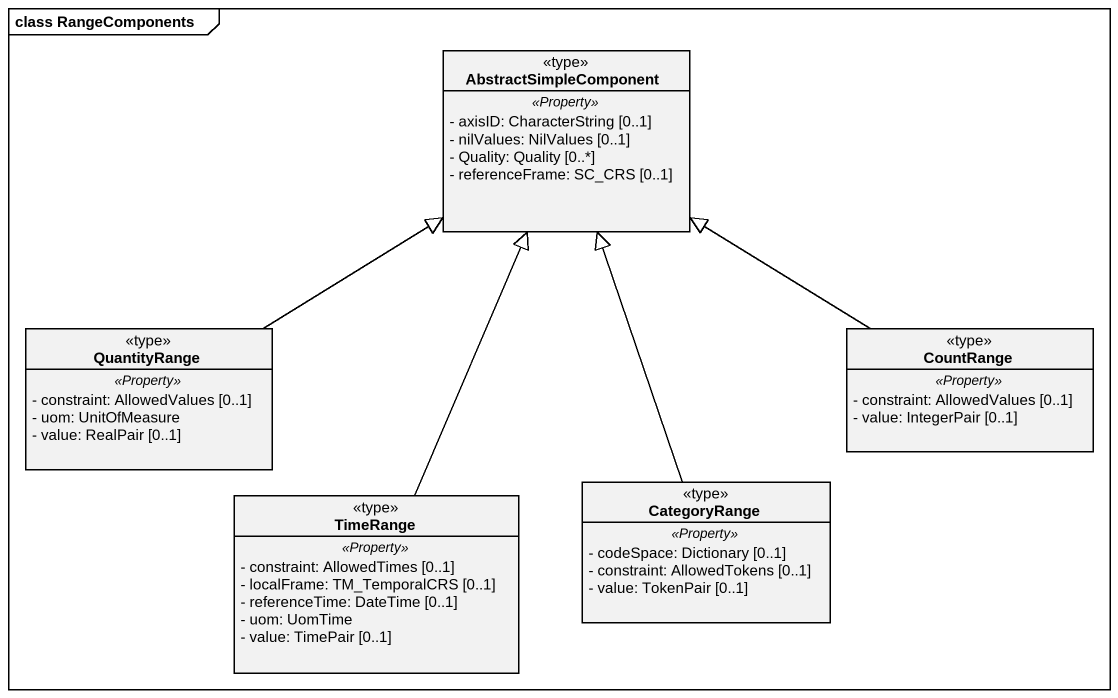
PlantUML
@startuml
mainframe class RangeComponents
hide circle
hide empty members
skinparam classAttributeIconSize 0
class AbstractSimpleComponent <<type>> {
  .. <<Property>> ..
  - axisID: CharacterString [0..1]
  - nilValues: NilValues [0..1]
  - Quality: Quality [0..*]
  - referenceFrame: SC_CRS [0..1]
}
class QuantityRange <<type>> {
  .. <<Property>> ..
  - constraint: AllowedValues [0..1]
  - uom: UnitOfMeasure
  - value: RealPair [0..1]
}
class CountRange <<type>> {
  .. <<Property>> ..
  - constraint: AllowedValues [0..1]
  - value: IntegerPair [0..1]
}
class TimeRange <<type>> {
  .. <<Property>> ..
  - constraint: AllowedTimes [0..1]
  - localFrame: TM_TemporalCRS [0..1]
  - referenceTime: DateTime [0..1]
  - uom: UomTime
  - value: TimePair [0..1]
}
class CategoryRange <<type>> {
  .. <<Property>> ..
  - codeSpace: Dictionary [0..1]
  - constraint: AllowedTokens [0..1]
  - value: TokenPair [0..1]
}
QuantityRange -up-|> AbstractSimpleComponent
CountRange -up-|> AbstractSimpleComponent
TimeRange -up-|> AbstractSimpleComponent
CategoryRange -up-|> AbstractSimpleComponent
@enduml
